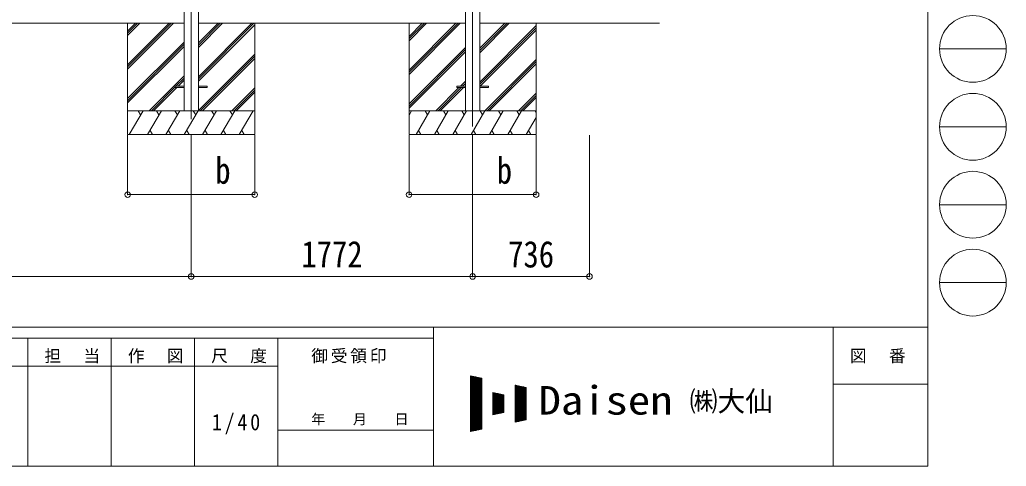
# Model space of a CAD drawing. Units: millimetres at full size. Extents: x -9783 to 9892, y -6828 to 6752.
# Drawn here: x 3680 to 9892, y -6828 to -4020 of the extents above; entities that cross this region are included whole.
import ezdxf
from ezdxf.enums import TextEntityAlignment as Align

# ---------------------------------------------------------------- set-up
doc = ezdxf.new("R2010")
doc.units = ezdxf.units.MM
doc.header["$LTSCALE"] = 35
doc.header["$PDMODE"] = 32
doc.header["$PDSIZE"] = 35
for name, color, linetype, lineweight in [('0-0_0', 7, 'Continuous', 9), ('0-1_本体', 4, 'Continuous', 9), ('0-2_部品', 7, 'Continuous', 9), ('0-8_PARTS2', 7, 'Continuous', 9), ('0-A_寸法', 6, 'Continuous', 9), ('F-0_240', 7, 'Continuous', 9)]:
    doc.layers.add(name, color=color, linetype=linetype, lineweight=lineweight)
doc.styles.add('ＭＳ ゴシック', font='')
doc.styles.get('ＭＳ ゴシック').set_extended_font_data('MS Gothic')

msp = doc.modelspace()

# ---------------------------------------------------------------- linework, layer by layer
at = {"layer": '0-0_0'}
for p, q in [((1904.89, -4041.95), (4714.49, -4041.95)), ((4359.69, -4090.55), (4408.29, -4041.95)), ((4359.69, -4104.69), (4422.43, -4041.95)), ((4359.69, -4118.83), (4436.57, -4041.95)), ((4359.69, -4330.96), (4648.7, -4041.95)), ((4359.69, -4316.82), (4634.56, -4041.95)), ((4359.69, -4302.68), (4620.42, -4041.95)), ((4359.69, -4041.95), (4359.69, -4741.95)), ((4804.89, -4165.85), (4928.79, -4041.95)), ((4804.89, -4179.99), (4942.93, -4041.95)), ((4804.89, -4194.13), (4957.07, -4041.95)), ((4804.89, -4392.12), (5155.06, -4041.95)), ((4804.89, -4377.98), (5140.92, -4041.95)), ((4804.89, -4041.95), (6486.49, -4041.95)), ((4804.89, -4406.26), (5159.69, -4051.47)), ((5159.69, -4041.95), (5159.69, -4741.95)), ((4359.69, -4514.81), (4714.49, -4160.01)), ((4359.69, -4528.95), (4714.49, -4174.16)), ((4359.69, -4543.1), (4714.49, -4188.3)), ((4804.89, -4590.11), (5159.69, -4235.31)), ((4817.19, -4591.95), (5159.69, -4249.45)), ((4831.33, -4591.95), (5159.69, -4263.6)), ((4494.68, -4591.95), (4714.49, -4372.14)), ((4663.33, -4437.44), (4714.49, -4386.29)), ((4677.48, -4437.44), (4714.49, -4400.43)), ((4508.82, -4591.95), (4659.69, -4441.09)), ((4522.97, -4591.95), (4668.48, -4446.44)), ((5015.18, -4591.95), (5159.69, -4447.44)), ((5029.32, -4591.95), (5159.69, -4461.59)), ((5043.47, -4591.95), (5159.69, -4475.73)), ((5159.69, -4591.95), (4359.69, -4591.95)), ((4369.98, -4741.95), (4456.58, -4591.95)), ((4441.58, -4617.93), (4426.58, -4591.95)), ((4485.45, -4741.95), (4572.05, -4591.95)), ((4557.05, -4617.93), (4542.05, -4591.95)), ((4600.92, -4741.95), (4687.52, -4591.95)), ((4672.52, -4617.93), (4657.52, -4591.95)), ((4716.39, -4741.95), (4802.99, -4591.95)), ((4787.99, -4617.93), (4772.99, -4591.95)), ((4831.86, -4741.95), (4918.46, -4591.95)), ((4903.46, -4617.93), (4888.46, -4591.95)), ((4947.33, -4741.95), (5033.93, -4591.95)), ((5003.93, -4591.95), (5018.93, -4617.93)), ((5062.8, -4741.95), (5149.4, -4591.95)), ((4500.45, -4715.97), (4515.45, -4741.95)), ((4615.92, -4715.97), (4630.92, -4741.95)), ((4731.39, -4715.97), (4746.39, -4741.95)), ((4846.86, -4715.97), (4861.86, -4741.95)), ((4962.33, -4715.97), (4977.33, -4741.95)), ((5077.8, -4715.97), (5092.8, -4741.95)), ((4359.69, -4741.95), (5159.69, -4741.95))]:
    msp.add_line(p, q, dxfattribs=at)
at = {"layer": '0-1_本体'}
for p, q in [((4714.49, -1735.9), (4714.49, -4591.97)), ((4804.89, -1735.9), (4804.89, -4591.97)), ((6486.49, -1735.96), (6486.49, -4592.03)), ((6576.89, -1735.96), (6576.89, -4592.03))]:
    msp.add_line(p, q, dxfattribs=at)
at = {"layer": '0-2_部品', "color": 4}
for p, q in [((4659.49, -4437.44), (4659.49, -4446.44)), ((4659.49, -4437.44), (4714.49, -4437.44)), ((4659.49, -4446.44), (4714.49, -4446.44)), ((4804.49, -4437.44), (4859.49, -4437.44)), ((4804.49, -4446.44), (4859.49, -4446.44)), ((4859.49, -4437.44), (4859.49, -4446.44)), ((6431.69, -4437.52), (6486.69, -4437.52)), ((6431.69, -4437.52), (6431.69, -4446.52)), ((6431.69, -4446.52), (6486.69, -4446.52)), ((6576.69, -4437.52), (6631.69, -4437.52)), ((6576.69, -4446.52), (6631.69, -4446.52)), ((6631.69, -4437.52), (6631.69, -4446.52))]:
    msp.add_line(p, q, dxfattribs=at)
at = {"layer": '0-8_PARTS2', "color": 2}
for p, q in [((6531.69, -1124.42), (6531.69, -4692.03)), ((4759.69, -1570.35), (4759.69, -4645.58))]:
    msp.add_line(p, q, dxfattribs=at)
at = {"layer": '0-8_PARTS2'}
for p, q in [((6131.69, -4042.03), (6131.69, -4742.03)), ((6131.69, -4336.21), (6425.87, -4042.03)), ((6131.69, -4350.35), (6440.01, -4042.03)), ((6131.69, -4364.49), (6454.15, -4042.03)), ((6131.69, -4152.36), (6242.02, -4042.03)), ((6131.69, -4138.22), (6227.88, -4042.03)), ((6131.69, -4124.08), (6213.74, -4042.03)), ((6576.89, -4042.03), (7707.89, -4042.03)), ((6576.89, -4227.66), (6762.52, -4042.03)), ((6576.89, -4213.52), (6748.38, -4042.03)), ((6576.89, -4199.38), (6734.24, -4042.03)), ((6576.89, -4411.51), (6931.69, -4056.71)), ((6576.89, -4425.65), (6931.69, -4070.85)), ((6579.16, -4437.52), (6931.69, -4085)), ((6931.69, -4042.03), (6931.69, -4742.03)), ((6131.69, -4548.34), (6486.49, -4193.54)), ((6131.69, -4562.48), (6486.49, -4207.69)), ((6131.69, -4576.63), (6486.49, -4221.83)), ((6608.5, -4592.03), (6931.69, -4268.84)), ((6622.64, -4592.03), (6931.69, -4282.98)), ((6636.78, -4592.03), (6931.69, -4297.13)), ((6454.63, -4437.53), (6486.49, -4405.67)), ((6300.13, -4592.03), (6445.63, -4446.53)), ((6314.27, -4592.03), (6459.77, -4446.53)), ((6328.42, -4592.03), (6473.92, -4446.53)), ((6468.77, -4437.53), (6486.49, -4419.82)), ((6820.63, -4592.03), (6931.69, -4480.97)), ((6834.77, -4592.03), (6931.69, -4495.12)), ((6848.92, -4592.03), (6931.69, -4509.26)), ((6931.69, -4592.03), (6131.69, -4592.03)), ((6131.69, -4619.53), (6147.57, -4592.03)), ((6176.44, -4742.03), (6263.04, -4592.03)), ((6248.04, -4618.01), (6233.04, -4592.03)), ((6291.91, -4742.03), (6378.51, -4592.03)), ((6363.51, -4618.01), (6348.51, -4592.03)), ((6407.38, -4742.03), (6493.98, -4592.03)), ((6478.98, -4618.01), (6463.98, -4592.03)), ((6522.85, -4742.03), (6609.45, -4592.03)), ((6594.45, -4618.01), (6579.45, -4592.03)), ((6638.32, -4742.03), (6724.92, -4592.03)), ((6709.92, -4618.01), (6694.92, -4592.03)), ((6753.79, -4742.03), (6840.39, -4592.03)), ((6810.39, -4592.03), (6825.39, -4618.01)), ((6925.86, -4592.03), (6931.69, -4602.13)), ((6869.26, -4742.03), (6931.69, -4633.89)), ((6191.44, -4716.05), (6206.43, -4742.03)), ((6306.91, -4716.05), (6321.9, -4742.03)), ((6422.38, -4716.05), (6437.38, -4742.03)), ((6537.85, -4716.05), (6552.85, -4742.03)), ((6653.32, -4716.05), (6668.32, -4742.03)), ((6768.79, -4716.05), (6783.78, -4742.03)), ((6884.26, -4716.05), (6899.25, -4742.03)), ((6131.69, -4742.03), (6931.69, -4742.03))]:
    msp.add_line(p, q, dxfattribs=at)
at = {"layer": '0-A_寸法'}
for p, q in [((4359.69, -5119.84), (4359.69, -4745.43)), ((4759.69, -5634.83), (4759.69, -4745.43)), ((6131.69, -5119.84), (6131.69, -4745.43)), ((6531.69, -5634.83), (6531.69, -4745.43)), ((7267.68, -5634.83), (7267.68, -4745.43)), ((1859.69, -5634.83), (4759.69, -5634.83)), ((4759.69, -5634.83), (6531.69, -5634.83)), ((6531.69, -5634.83), (7267.68, -5634.83))]:
    msp.add_line(p, q, dxfattribs=at)
for points in [[(4359.69, -5119.84), (5159.69, -5119.84), (5159.69, -4745.43)], [(6131.69, -5119.84), (6931.69, -5119.84), (6931.69, -4745.43)]]:
    msp.add_lwpolyline(points, dxfattribs=at)
for p in [(4359.69, -5119.84), (5159.69, -5119.84), (6131.69, -5119.84), (6931.69, -5119.84), (4759.69, -5634.83), (6531.69, -5634.83), (7267.68, -5634.83)]:
    msp.add_point(p, dxfattribs=at)
at = {"layer": 'F-0_240', "color": 5}
for p, q in [((9396.97, 6751.9), (9396.97, -6828.1)), ((-9783.03, -5953.1), (9396.97, -5953.1)), ((6285.75, -5953.1), (6285.75, -6828.1)), ((8801.97, -5953.1), (8801.97, -6828.1)), ((-9783.03, -6023.1), (6285.75, -6023.1)), ((3730.75, -6023.1), (3730.75, -6828.1)), ((4255.75, -6023.1), (4255.75, -6828.1)), ((4780.75, -6023.1), (4780.75, -6828.1)), ((5305.75, -6023.1), (5305.75, -6828.1)), ((3205.75, -6198.1), (5305.75, -6198.1)), ((8801.97, -6311.85), (9396.97, -6311.85)), ((5305.75, -6600.6), (6285.75, -6600.6)), ((-9783.03, -6828.1), (9396.97, -6828.1))]:
    msp.add_line(p, q, dxfattribs=at)
at = {"layer": 'F-0_240', "color": 4}
for p, q in [((9471.77, -4203.1), (9891.77, -4203.1)), ((9471.77, -4693.1), (9891.77, -4693.1)), ((9471.77, -5183.1), (9891.77, -5183.1)), ((9471.77, -5673.1), (9891.77, -5673.1))]:
    msp.add_line(p, q, dxfattribs=at)
at = {"layer": 'F-0_240'}
for p, q in [((6519.04, -6259.47), (6589.04, -6274.05)), ((6519.04, -6259.47), (6519.04, -6609.47)), ((6519.04, -6262.76), (6534.85, -6262.76)), ((6519.04, -6266.26), (6551.65, -6266.26)), ((6519.04, -6269.76), (6568.45, -6269.76)), ((6519.04, -6273.26), (6585.25, -6273.26)), ((6521.12, -6609.03), (6521.12, -6259.9)), ((6524.62, -6608.3), (6524.62, -6260.63)), ((6528.12, -6607.58), (6528.12, -6261.36)), ((6531.62, -6606.85), (6531.62, -6262.09)), ((6535.12, -6606.12), (6535.12, -6262.81)), ((6538.62, -6605.39), (6538.62, -6263.54)), ((6542.12, -6604.66), (6542.12, -6264.27)), ((6545.62, -6603.93), (6545.62, -6265)), ((6549.12, -6603.2), (6549.12, -6265.73)), ((6552.62, -6602.47), (6552.62, -6266.46)), ((6556.12, -6601.74), (6556.12, -6267.19)), ((6559.62, -6601.01), (6559.62, -6267.92)), ((6563.12, -6600.28), (6563.12, -6268.65)), ((6566.62, -6599.55), (6566.62, -6269.38)), ((6570.12, -6598.83), (6570.12, -6270.11)), ((6573.62, -6598.1), (6573.62, -6270.84)), ((6577.12, -6597.37), (6577.12, -6271.56)), ((6580.62, -6596.64), (6580.62, -6272.29)), ((6584.12, -6595.91), (6584.12, -6273.02)), ((6519.04, -6276.76), (6589.04, -6276.76)), ((6519.04, -6280.26), (6589.04, -6280.26)), ((6519.04, -6283.76), (6589.04, -6283.76)), ((6519.04, -6287.26), (6589.04, -6287.26)), ((6519.04, -6290.76), (6589.04, -6290.76)), ((6519.04, -6294.26), (6589.04, -6294.26)), ((6519.04, -6297.76), (6589.04, -6297.76)), ((6519.04, -6301.26), (6589.04, -6301.26)), ((6519.04, -6304.76), (6589.04, -6304.76)), ((6519.04, -6308.26), (6589.04, -6308.26)), ((6519.04, -6311.76), (6589.04, -6311.76)), ((6519.04, -6315.26), (6589.04, -6315.26)), ((6519.04, -6318.76), (6589.04, -6318.76)), ((6519.04, -6322.26), (6589.04, -6322.26)), ((6519.04, -6325.76), (6589.04, -6325.76)), ((6519.04, -6329.26), (6589.04, -6329.26)), ((6519.04, -6332.76), (6589.04, -6332.76)), ((6587.62, -6595.18), (6587.62, -6273.75)), ((6589.04, -6274.05), (6589.04, -6594.88)), ((6799.04, -6317.8), (6869.04, -6332.38)), ((6799.04, -6317.8), (6799.04, -6551.13)), ((6799.04, -6318.76), (6803.65, -6318.76)), ((6799.04, -6322.26), (6820.45, -6322.26)), ((6799.04, -6325.76), (6837.25, -6325.76)), ((6799.04, -6329.26), (6854.05, -6329.26)), ((6799.04, -6332.76), (6869.04, -6332.76)), ((6801.12, -6550.7), (6801.12, -6318.23)), ((6804.62, -6549.97), (6804.62, -6318.96)), ((6808.12, -6549.24), (6808.12, -6319.69)), ((6811.62, -6548.51), (6811.62, -6320.42)), ((6815.12, -6547.78), (6815.12, -6321.15)), ((6818.62, -6547.05), (6818.62, -6321.88)), ((6822.12, -6546.33), (6822.12, -6322.61)), ((6825.62, -6545.6), (6825.62, -6323.34)), ((6829.12, -6544.87), (6829.12, -6324.06)), ((6832.62, -6544.14), (6832.62, -6324.79)), ((6836.12, -6543.41), (6836.12, -6325.52)), ((6839.62, -6542.68), (6839.62, -6326.25)), ((6843.12, -6541.95), (6843.12, -6326.98)), ((6846.62, -6541.22), (6846.62, -6327.71)), ((6850.12, -6540.49), (6850.12, -6328.44)), ((6853.62, -6539.76), (6853.62, -6329.17)), ((6857.12, -6539.03), (6857.12, -6329.9)), ((6860.62, -6538.3), (6860.62, -6330.63)), ((6864.12, -6537.58), (6864.12, -6331.36)), ((6867.62, -6536.85), (6867.62, -6332.09)), ((6869.04, -6332.38), (6869.04, -6536.55)), ((6519.04, -6336.26), (6589.04, -6336.26)), ((6519.04, -6339.76), (6589.04, -6339.76)), ((6519.04, -6343.26), (6589.04, -6343.26)), ((6519.04, -6346.76), (6589.04, -6346.76)), ((6519.04, -6350.26), (6589.04, -6350.26)), ((6519.04, -6353.76), (6589.04, -6353.76)), ((6519.04, -6357.26), (6589.04, -6357.26)), ((6519.04, -6360.76), (6589.04, -6360.76)), ((6519.04, -6364.26), (6589.04, -6364.26)), ((6519.04, -6367.76), (6589.04, -6367.76)), ((6519.04, -6371.26), (6589.04, -6371.26)), ((6519.04, -6374.76), (6589.04, -6374.76)), ((6519.04, -6378.26), (6589.04, -6378.26)), ((6519.04, -6381.76), (6589.04, -6381.76)), ((6519.04, -6385.26), (6589.04, -6385.26)), ((6519.04, -6388.76), (6589.04, -6388.76)), ((6519.04, -6392.26), (6589.04, -6392.26)), ((6519.04, -6395.76), (6589.04, -6395.76)), ((6659.04, -6364.47), (6729.04, -6379.05)), ((6659.04, -6364.47), (6659.04, -6504.47)), ((6659.04, -6367.76), (6674.85, -6367.76)), ((6659.04, -6371.26), (6691.65, -6371.26)), ((6659.04, -6374.76), (6708.45, -6374.76)), ((6659.04, -6378.26), (6725.25, -6378.26)), ((6659.04, -6381.76), (6729.04, -6381.76)), ((6659.04, -6385.26), (6729.04, -6385.26)), ((6659.04, -6388.76), (6729.04, -6388.76)), ((6659.04, -6392.26), (6729.04, -6392.26)), ((6659.04, -6395.76), (6729.04, -6395.76)), ((6661.12, -6504.03), (6661.12, -6364.9)), ((6664.62, -6503.3), (6664.62, -6365.63)), ((6668.12, -6502.58), (6668.12, -6366.36)), ((6671.62, -6501.85), (6671.62, -6367.09)), ((6675.12, -6501.12), (6675.12, -6367.81)), ((6678.62, -6500.39), (6678.62, -6368.54)), ((6682.12, -6499.66), (6682.12, -6369.27)), ((6685.62, -6498.93), (6685.62, -6370)), ((6689.12, -6498.2), (6689.12, -6370.73)), ((6692.62, -6497.47), (6692.62, -6371.46)), ((6696.12, -6496.74), (6696.12, -6372.19)), ((6699.62, -6496.01), (6699.62, -6372.92)), ((6703.12, -6495.28), (6703.12, -6373.65)), ((6706.62, -6494.55), (6706.62, -6374.38)), ((6710.12, -6493.83), (6710.12, -6375.11)), ((6713.62, -6493.1), (6713.62, -6375.84)), ((6717.12, -6492.37), (6717.12, -6376.56)), ((6720.62, -6491.64), (6720.62, -6377.29)), ((6724.12, -6490.91), (6724.12, -6378.02)), ((6727.62, -6490.18), (6727.62, -6378.75)), ((6729.04, -6379.05), (6729.04, -6489.88)), ((6799.04, -6336.26), (6869.04, -6336.26)), ((6799.04, -6339.76), (6869.04, -6339.76)), ((6799.04, -6343.26), (6869.04, -6343.26)), ((6799.04, -6346.76), (6869.04, -6346.76)), ((6799.04, -6350.26), (6869.04, -6350.26)), ((6799.04, -6353.76), (6869.04, -6353.76)), ((6799.04, -6357.26), (6869.04, -6357.26)), ((6799.04, -6360.76), (6869.04, -6360.76)), ((6799.04, -6364.26), (6869.04, -6364.26)), ((6799.04, -6367.76), (6869.04, -6367.76)), ((6799.04, -6371.26), (6869.04, -6371.26)), ((6799.04, -6374.76), (6869.04, -6374.76)), ((6799.04, -6378.26), (6869.04, -6378.26)), ((6799.04, -6381.76), (6869.04, -6381.76)), ((6799.04, -6385.26), (6869.04, -6385.26)), ((6799.04, -6388.76), (6869.04, -6388.76)), ((6799.04, -6392.26), (6869.04, -6392.26)), ((6799.04, -6395.76), (6869.04, -6395.76)), ((6519.04, -6399.26), (6589.04, -6399.26)), ((6519.04, -6402.76), (6589.04, -6402.76)), ((6519.04, -6406.26), (6589.04, -6406.26)), ((6519.04, -6409.76), (6589.04, -6409.76)), ((6519.04, -6413.26), (6589.04, -6413.26)), ((6519.04, -6416.76), (6589.04, -6416.76)), ((6519.04, -6420.26), (6589.04, -6420.26)), ((6519.04, -6423.76), (6589.04, -6423.76)), ((6519.04, -6427.26), (6589.04, -6427.26)), ((6519.04, -6430.76), (6589.04, -6430.76)), ((6519.04, -6434.26), (6589.04, -6434.26)), ((6519.04, -6437.76), (6589.04, -6437.76)), ((6519.04, -6441.26), (6589.04, -6441.26)), ((6519.04, -6444.76), (6589.04, -6444.76)), ((6519.04, -6448.26), (6589.04, -6448.26)), ((6519.04, -6451.76), (6589.04, -6451.76)), ((6519.04, -6455.26), (6589.04, -6455.26)), ((6519.04, -6458.76), (6589.04, -6458.76)), ((6659.04, -6399.26), (6729.04, -6399.26)), ((6659.04, -6402.76), (6729.04, -6402.76)), ((6659.04, -6406.26), (6729.04, -6406.26)), ((6659.04, -6409.76), (6729.04, -6409.76)), ((6659.04, -6413.26), (6729.04, -6413.26)), ((6659.04, -6416.76), (6729.04, -6416.76)), ((6659.04, -6420.26), (6729.04, -6420.26)), ((6659.04, -6423.76), (6729.04, -6423.76)), ((6659.04, -6427.26), (6729.04, -6427.26)), ((6659.04, -6430.76), (6729.04, -6430.76)), ((6659.04, -6434.26), (6729.04, -6434.26)), ((6659.04, -6437.76), (6729.04, -6437.76)), ((6659.04, -6441.26), (6729.04, -6441.26)), ((6659.04, -6444.76), (6729.04, -6444.76)), ((6659.04, -6448.26), (6729.04, -6448.26)), ((6659.04, -6451.76), (6729.04, -6451.76)), ((6659.04, -6455.26), (6729.04, -6455.26)), ((6659.04, -6458.76), (6729.04, -6458.76)), ((6799.04, -6399.26), (6869.04, -6399.26)), ((6799.04, -6402.76), (6869.04, -6402.76)), ((6799.04, -6406.26), (6869.04, -6406.26)), ((6799.04, -6409.76), (6869.04, -6409.76)), ((6799.04, -6413.26), (6869.04, -6413.26)), ((6799.04, -6416.76), (6869.04, -6416.76)), ((6799.04, -6420.26), (6869.04, -6420.26)), ((6799.04, -6423.76), (6869.04, -6423.76)), ((6799.04, -6427.26), (6869.04, -6427.26)), ((6799.04, -6430.76), (6869.04, -6430.76)), ((6799.04, -6434.26), (6869.04, -6434.26)), ((6799.04, -6437.76), (6869.04, -6437.76)), ((6799.04, -6441.26), (6869.04, -6441.26)), ((6799.04, -6444.76), (6869.04, -6444.76)), ((6799.04, -6448.26), (6869.04, -6448.26)), ((6799.04, -6451.76), (6869.04, -6451.76)), ((6799.04, -6455.26), (6869.04, -6455.26)), ((6799.04, -6458.76), (6869.04, -6458.76)), ((6519.04, -6462.26), (6589.04, -6462.26)), ((6519.04, -6465.76), (6589.04, -6465.76)), ((6519.04, -6469.26), (6589.04, -6469.26)), ((6519.04, -6472.76), (6589.04, -6472.76)), ((6519.04, -6476.26), (6589.04, -6476.26)), ((6519.04, -6479.76), (6589.04, -6479.76)), ((6519.04, -6483.26), (6589.04, -6483.26)), ((6519.04, -6486.76), (6589.04, -6486.76)), ((6519.04, -6490.26), (6589.04, -6490.26)), ((6519.04, -6493.76), (6589.04, -6493.76)), ((6519.04, -6497.26), (6589.04, -6497.26)), ((6519.04, -6500.76), (6589.04, -6500.76)), ((6519.04, -6504.26), (6589.04, -6504.26)), ((6519.04, -6507.76), (6589.04, -6507.76)), ((6519.04, -6511.26), (6589.04, -6511.26)), ((6519.04, -6514.76), (6589.04, -6514.76)), ((6519.04, -6518.26), (6589.04, -6518.26)), ((6519.04, -6521.76), (6589.04, -6521.76)), ((6659.04, -6462.26), (6729.04, -6462.26)), ((6659.04, -6465.76), (6729.04, -6465.76)), ((6659.04, -6469.26), (6729.04, -6469.26)), ((6659.04, -6472.76), (6729.04, -6472.76)), ((6659.04, -6476.26), (6729.04, -6476.26)), ((6659.04, -6479.76), (6729.04, -6479.76)), ((6659.04, -6483.26), (6729.04, -6483.26)), ((6659.04, -6486.76), (6729.04, -6486.76)), ((6659.04, -6504.47), (6729.04, -6489.88)), ((6659.04, -6490.26), (6727.23, -6490.26)), ((6659.04, -6493.76), (6710.43, -6493.76)), ((6659.04, -6497.26), (6693.63, -6497.26)), ((6659.04, -6500.76), (6676.83, -6500.76)), ((6659.04, -6504.26), (6660.03, -6504.26)), ((6799.04, -6462.26), (6869.04, -6462.26)), ((6799.04, -6465.76), (6869.04, -6465.76)), ((6799.04, -6469.26), (6869.04, -6469.26)), ((6799.04, -6472.76), (6869.04, -6472.76)), ((6799.04, -6476.26), (6869.04, -6476.26)), ((6799.04, -6479.76), (6869.04, -6479.76)), ((6799.04, -6483.26), (6869.04, -6483.26)), ((6799.04, -6486.76), (6869.04, -6486.76)), ((6799.04, -6490.26), (6869.04, -6490.26)), ((6799.04, -6493.76), (6869.04, -6493.76)), ((6799.04, -6497.26), (6869.04, -6497.26)), ((6799.04, -6500.76), (6869.04, -6500.76)), ((6799.04, -6504.26), (6869.04, -6504.26)), ((6799.04, -6507.76), (6869.04, -6507.76)), ((6799.04, -6511.26), (6869.04, -6511.26)), ((6799.04, -6514.76), (6869.04, -6514.76)), ((6799.04, -6518.26), (6869.04, -6518.26)), ((6799.04, -6521.76), (6869.04, -6521.76)), ((6519.04, -6525.26), (6589.04, -6525.26)), ((6519.04, -6528.76), (6589.04, -6528.76)), ((6519.04, -6532.26), (6589.04, -6532.26)), ((6519.04, -6535.76), (6589.04, -6535.76)), ((6519.04, -6539.26), (6589.04, -6539.26)), ((6519.04, -6542.76), (6589.04, -6542.76)), ((6519.04, -6546.26), (6589.04, -6546.26)), ((6519.04, -6549.76), (6589.04, -6549.76)), ((6519.04, -6553.26), (6589.04, -6553.26)), ((6519.04, -6556.76), (6589.04, -6556.76)), ((6519.04, -6560.26), (6589.04, -6560.26)), ((6519.04, -6563.76), (6589.04, -6563.76)), ((6519.04, -6567.26), (6589.04, -6567.26)), ((6519.04, -6570.76), (6589.04, -6570.76)), ((6519.04, -6574.26), (6589.04, -6574.26)), ((6519.04, -6577.76), (6589.04, -6577.76)), ((6519.04, -6581.26), (6589.04, -6581.26)), ((6799.04, -6525.26), (6869.04, -6525.26)), ((6799.04, -6528.76), (6869.04, -6528.76)), ((6799.04, -6532.26), (6869.04, -6532.26)), ((6799.04, -6535.76), (6869.04, -6535.76)), ((6869.04, -6536.55), (6799.04, -6551.13)), ((6799.04, -6539.26), (6856.03, -6539.26)), ((6799.04, -6542.76), (6839.23, -6542.76)), ((6799.04, -6546.26), (6822.43, -6546.26)), ((6799.04, -6549.76), (6805.63, -6549.76)), ((6519.04, -6584.76), (6589.04, -6584.76)), ((6519.04, -6588.26), (6589.04, -6588.26)), ((6519.04, -6591.76), (6589.04, -6591.76)), ((6589.04, -6594.88), (6519.04, -6609.47)), ((6519.04, -6595.26), (6587.23, -6595.26)), ((6519.04, -6598.76), (6570.43, -6598.76)), ((6519.04, -6602.26), (6553.63, -6602.26)), ((6519.04, -6605.76), (6536.83, -6605.76)), ((6519.04, -6609.26), (6520.03, -6609.26))]:
    msp.add_line(p, q, dxfattribs=at)
at = {"layer": 'F-0_240', "color": 4}
for centre in [(9681.77, -4203.1), (9681.77, -4693.1), (9681.77, -5183.1), (9681.77, -5673.1)]:
    msp.add_circle(centre, 210, dxfattribs=at)

# ---------------------------------------------------------------- texts
at = {"layer": '0-A_寸法', "color": 7, "style": 'ＭＳ ゴシック', "width": 0.85}
for s, p in [('b', (4911.57, -5100.84)), ('b', (6683.57, -5100.84)), ('1772', (5453.19, -5627.83)), ('736', (6755.31, -5627.83))]:
    msp.add_text(s, height=166.8, dxfattribs=at).set_placement(p, align=Align.BOTTOM_LEFT)
at = {"layer": 'F-0_240', "style": 'ＭＳ ゴシック', "width": 1.15}
msp.add_text('Daisen', height=179.6, dxfattribs=at).set_placement((6947.05, -6556.97), align=Align.BOTTOM_LEFT)
at = {"layer": 'F-0_240', "style": 'ＭＳ ゴシック'}
for s, height, p in [('㈱大仙\u3000', 128.3, (7898.35, -6521.97)), ('年\u3000\u3000月\u3000\u3000日', 64.15, (5515.76, -6583.1))]:
    msp.add_text(s, height=height, dxfattribs=at).set_placement(p, align=Align.BOTTOM_LEFT)
at = {"layer": 'F-0_240', "attachment_point": 7, "style": 'ＭＳ ゴシック'}
for s, insert, char_height in [('\\T1.17;担\u3000当', (3835.76, -6180.6), 76.98), ('\\T1.17;作\u3000図', (4360.75, -6180.6), 76.98), ('\\T1.17;尺\u3000度', (4885.76, -6180.6), 76.98), ('\\T1.17;御受領印', (5515.75, -6180.6), 76.98), ('\\T1.17;図\u3000番', (8906.97, -6180.6), 76.98), ('\\T1.28;\\W0.9;1/40', (4890.13, -6626.85), 102.6)]:
    msp.add_mtext(s, dxfattribs=dict(at, insert=insert, char_height=char_height))

doc.saveas('drawing.dxf')
